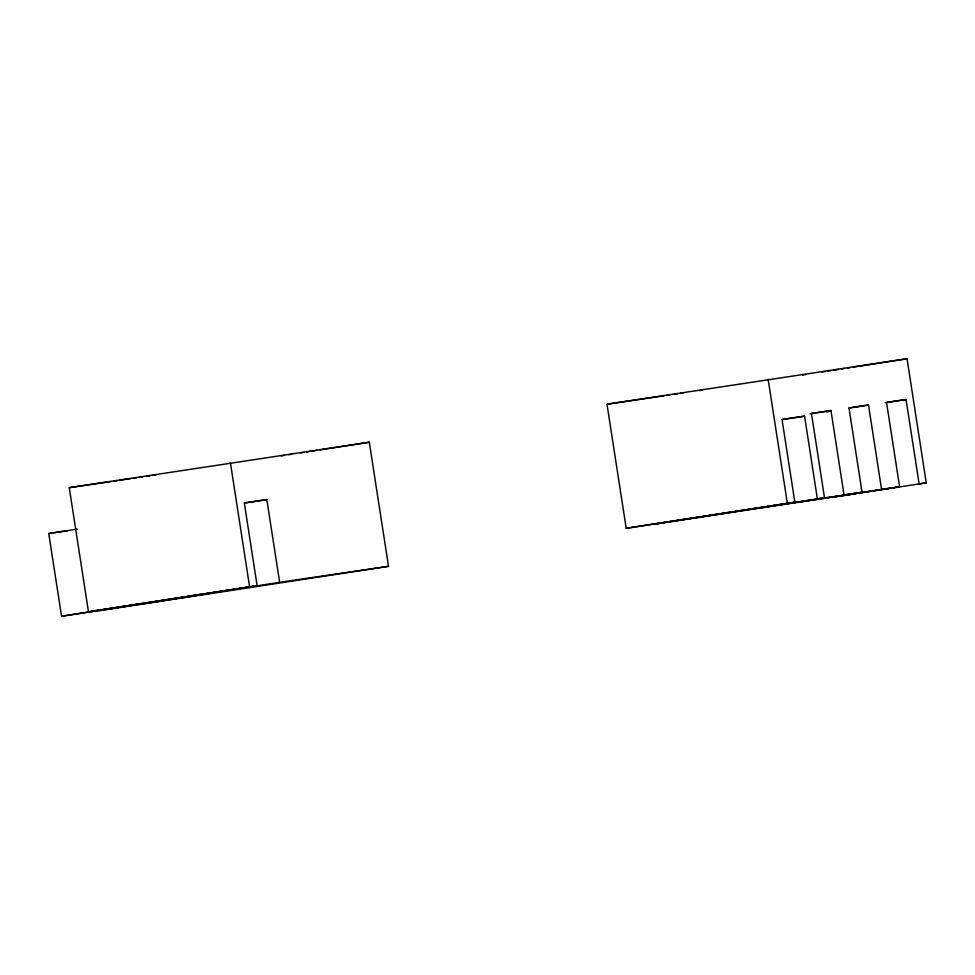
<?xml version="1.0" encoding="UTF-8"?>
<svg xmlns="http://www.w3.org/2000/svg" width="975" height="975" viewBox="0 0 975 975"><rect width="100%" height="100%" fill="white"/><g stroke="black" fill="none" stroke-linecap="round" stroke-linejoin="round"><path stroke-width="1.46" d="M388.513 566.317L279.642 582.331L266.833 499.602L244.311 502.917L257.108 585.646L88.469 611.764L69.262 487.671L369.306 442.223L388.513 566.317L99.097 610.716M824.509 497.811L817.379 498.871L804.57 416.142L782.035 419.457L794.844 502.174L626.206 528.292L606.986 404.211L907.043 358.751L926.25 482.844L656.236 523.88L824.509 497.811L811.444 413.437L830.968 410.56L844.033 494.947L862.046 492.29L848.993 407.916L868.506 405.039L881.571 489.413L899.596 486.769L886.531 402.383L906.055 399.518L919.12 483.893L926.25 482.844M281.275 455.886L284.261 455.423M288.734 454.728L291.72 454.265M300.678 452.875L303.664 452.412M306.637 451.949L317.082 450.328M320.068 449.865L369.306 442.223M802.596 374.973L805.582 374.51M821.998 371.962L824.984 371.499M827.958 371.036L830.944 370.573M833.93 370.11L838.402 369.415M841.388 368.94L844.374 368.477M847.36 368.014L850.346 367.551M853.332 367.087L907.043 358.751M809.981 413.814L830.968 410.56M826.544 411.548L829.567 411.231M849.018 408.062L868.506 405.039M885.068 402.773L906.055 399.518M244.457 503.076L266.833 499.602M782.182 419.616L804.57 416.142M209.613 593.422L61.559 616.249L48.75 533.52L77.232 529.096M88.469 611.764L257.108 585.646M626.206 528.292L794.844 502.174M61.559 616.249L279.642 582.331M862.046 492.29L760.049 507.817M881.571 489.413L797.599 502.296M899.596 486.769L835.136 496.775L854.661 493.898M606.986 404.211L663.756 395.85M666.742 395.411L669.727 394.972M674.213 394.314L677.198 393.876M680.184 393.437L683.17 392.998M699.599 390.585L702.585 390.146M69.262 487.671L111.077 481.516M114.063 481.077L117.061 480.638M120.047 480.2L130.504 478.664M133.49 478.225L136.476 477.787M139.462 477.348L142.447 476.909M146.933 476.251L149.918 475.8M152.904 475.361L155.89 474.923M826.581 411.73L829.591 411.292M48.75 533.52L67.519 530.753M118.499 607.34L126.007 606.243M144.787 603.476L163.556 600.71M768.129 379.19L787.337 503.283M230.392 462.662L249.6 586.755"/></g></svg>
